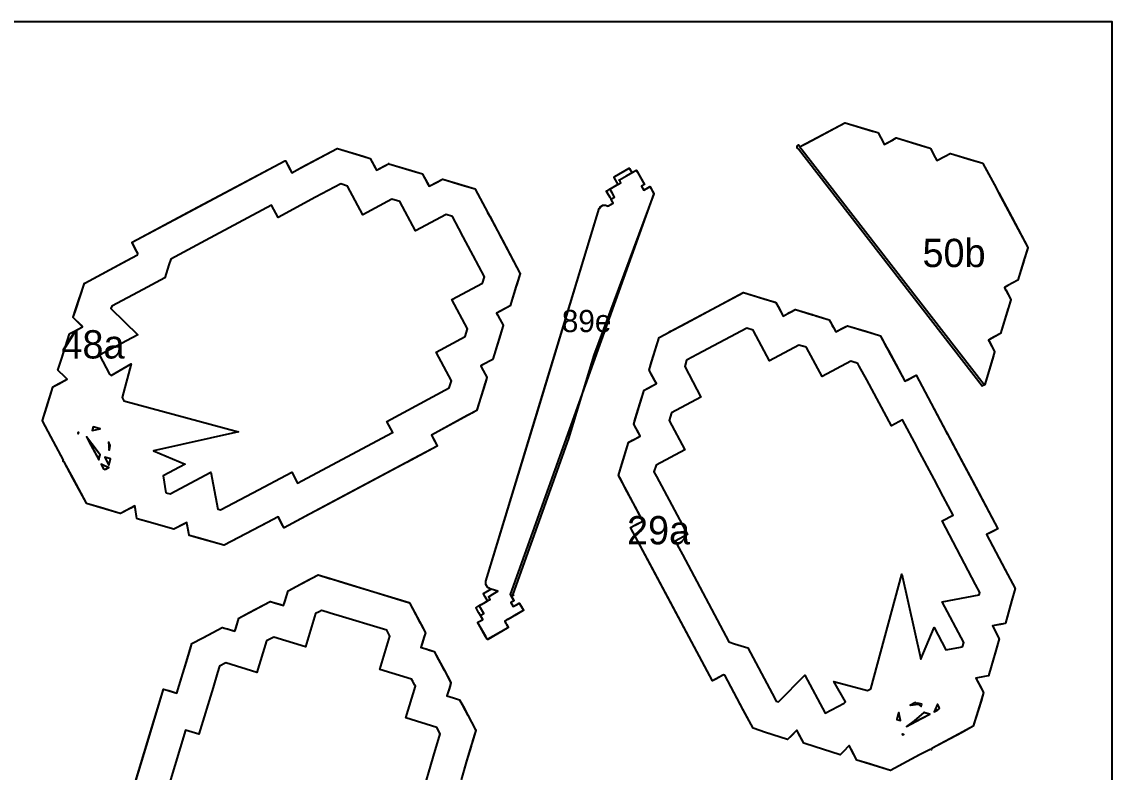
# Model space of a CAD drawing. Header units: millimetres. Extents: x 0 to 500, y 0 to 700.
# Drawn here: x 268.6 to 500, y 540.8 to 700 of the extents above; entities that cross this region are included whole.
import ezdxf
from ezdxf.enums import TextEntityAlignment as Align

# ---------------------------------------------------------------- set-up
doc = ezdxf.new("R2010")
doc.units = ezdxf.units.MM
for name, color, linetype in [('CORTE', 1, 'Continuous'), ('GRABADO', 5, 'Continuous'), ('HOJA', 8, 'Continuous')]:
    doc.layers.add(name, color=color, linetype=linetype)

msp = doc.modelspace()

# ---------------------------------------------------------------- linework, layer by layer
at = {"layer": 'CORTE'}
for points in [[(433.72, 673.41), (433.62, 673.45), (435.2, 674.29), (443.29, 678.6), (443.3, 678.6), (443.31, 678.6), (443.31, 678.6), (443.32, 678.6), (443.33, 678.61), (443.34, 678.6), (443.35, 678.6), (449.12, 676.84), (450.28, 676.49), (450.29, 676.49), (450.3, 676.48), (450.3, 676.48), (450.31, 676.47), (450.32, 676.46), (450.32, 676.46), (450.33, 676.45), (451.44, 674.36), (451.63, 674), (453.44, 674.97), (454.18, 675.36), (454.18, 675.36), (454.19, 675.37), (454.2, 675.37), (454.21, 675.37), (454.23, 675.37), (454.23, 675.37), (454.23, 675.37), (459.35, 673.81), (461.37, 673.19), (461.37, 673.19), (461.38, 673.19), (461.39, 673.18), (461.39, 673.18), (461.4, 673.17), (461.4, 673.17), (461.41, 673.16), (462.43, 671.25), (462.79, 670.57), (464.54, 671.5), (465.64, 672.09), (465.65, 672.09), (465.66, 672.1), (465.66, 672.1), (465.68, 672.1), (465.69, 672.1), (465.69, 672.1), (465.7, 672.1), (469.96, 670.8), (472.54, 670.01), (472.55, 670.01), (472.56, 670), (472.56, 670), (472.57, 669.99), (472.58, 669.98), (472.58, 669.98), (475.35, 664.78), (475.38, 664.72), (475.8, 663.94), (475.83, 663.88), (478.51, 658.86), (482.09, 652.14), (482.09, 652.13), (482.09, 652.12), (482.09, 652.12), (482.1, 652.11), (482.1, 652.1), (482.1, 652.09), (482.09, 652.09), (481.42, 649.87), (481.31, 649.51), (480.01, 645.24), (480.01, 645.24), (480, 645.23), (480, 645.22), (479.99, 645.21), (479.98, 645.21), (479.98, 645.2), (479.97, 645.2), (477.88, 644.08), (477.12, 643.68), (477.32, 643.31), (477.43, 643.1), (478.5, 641.09), (478.5, 641.09), (478.5, 641.08), (478.5, 641.07), (478.51, 641.07), (478.51, 641.06), (478.5, 641.05), (478.5, 641.04), (478.5, 641.04), (478.06, 639.6), (478.05, 639.57), (477.96, 639.27), (476.33, 633.9), (476.33, 633.9), (476.32, 633.89), (476.32, 633.88), (476.32, 633.88), (476.31, 633.87), (476.3, 633.87), (476.3, 633.86), (476.29, 633.86), (474.05, 632.67), (473.74, 632.5), (473.9, 632.21), (475.05, 630.05), (475.05, 630.05), (475.06, 630.04), (475.06, 630.03), (475.06, 630.03), (475.06, 630.02), (475.06, 630.01), (475.06, 630), (475.06, 630), (474.77, 629.05), (474.77, 629.05), (472.96, 623.11), (472.94, 623.06), (472.94, 623.06), (472.94, 623.05), (472.93, 623.04), (472.93, 623.04), (472.92, 623.03), (472.92, 623.03), (472.91, 623.02), (472.9, 623.01), (472.89, 623.01), (472.88, 623.01), (472.88, 623.01), (472.87, 623.01), (472.86, 623.01), (472.86, 623.01), (472.85, 623.01), (472.84, 623.01), (472.84, 623.02), (472.83, 623.02), (472.82, 623.03), (472.82, 623.03), (472.81, 623.04), (433.73, 673.4), (433.73, 673.41), (433.72, 673.41)], [(289.53, 595.69), (289.52, 595.68), (289.52, 595.68), (289.51, 595.68), (289.5, 595.68), (289.49, 595.68), (289.49, 595.68), (289.48, 595.68), (285.3, 596.96), (282.37, 597.85), (282.37, 597.85), (282.36, 597.85), (282.35, 597.86), (282.35, 597.86), (282.34, 597.87), (282.34, 597.87), (282.33, 597.88), (282.33, 597.88), (279.56, 603.08), (277.64, 606.69), (277.57, 606.71), (277.44, 606.74), (277.43, 606.74), (277.43, 606.75), (277.42, 606.75), (277.41, 606.76), (277.41, 606.76), (277.4, 606.77), (277.4, 606.77), (277.4, 606.78), (277.39, 606.78), (277.39, 606.79), (277.39, 606.8), (277.39, 606.8), (277.39, 606.81), (277.39, 606.82), (277.39, 606.83), (277.39, 606.83), (277.43, 606.98), (277.45, 607.05), (274.84, 611.93), (273.01, 615.37), (273.01, 615.38), (273.01, 615.39), (273, 615.39), (273, 615.4), (273, 615.41), (273, 615.41), (273, 615.42), (273.01, 615.43), (273.9, 618.36), (275.17, 622.54), (275.17, 622.54), (275.18, 622.55), (275.18, 622.55), (275.19, 622.56), (275.19, 622.57), (275.2, 622.58), (275.21, 622.58), (276.5, 623.27), (278.26, 624.2), (277.68, 624.76), (276.31, 626.06), (276.31, 626.06), (276.31, 626.07), (276.3, 626.07), (276.3, 626.08), (276.3, 626.09), (276.29, 626.1), (276.29, 626.1), (276.29, 626.11), (276.29, 626.12), (276.29, 626.13), (277.09, 628.63), (278.75, 633.83), (278.76, 633.83), (278.76, 633.84), (278.77, 633.85), (278.77, 633.85), (278.78, 633.86), (279.7, 634.35), (281.52, 635.32), (281.16, 635.68), (279.55, 637.27), (279.54, 637.27), (279.54, 637.28), (279.53, 637.29), (279.53, 637.29), (279.53, 637.3), (279.53, 637.31), (279.53, 637.32), (279.53, 637.32), (279.53, 637.33), (279.53, 637.34), (279.53, 637.34), (280.04, 638.89), (281.92, 644.55), (281.93, 644.56), (281.94, 644.58), (281.94, 644.58), (281.95, 644.59), (281.96, 644.59), (290.78, 649.29), (293.17, 650.57), (293.17, 650.59), (293.18, 650.61), (293.26, 650.84), (292.77, 651.74), (292.01, 653.17), (292.01, 653.18), (292.01, 653.18), (292.01, 653.19), (292, 653.2), (292, 653.21), (292, 653.21), (292.01, 653.22), (292.01, 653.23), (292.01, 653.24), (292.02, 653.25), (292.02, 653.26), (292.03, 653.26), (292.04, 653.27), (304.85, 660.1), (324.45, 670.54), (324.46, 670.54), (324.47, 670.55), (324.47, 670.55), (324.48, 670.55), (324.49, 670.55), (324.5, 670.55), (324.5, 670.55), (324.51, 670.55), (324.52, 670.54), (324.52, 670.54), (324.53, 670.54), (324.53, 670.53), (324.54, 670.53), (324.54, 670.52), (324.55, 670.51), (324.55, 670.51), (325.54, 668.66), (325.63, 668.49), (325.89, 668), (327.91, 669.08), (335.54, 673.14), (335.55, 673.15), (335.55, 673.15), (335.56, 673.15), (335.56, 673.15), (335.57, 673.15), (335.59, 673.15), (335.59, 673.15), (341.04, 671.49), (342.53, 671.04), (342.54, 671.03), (342.55, 671.03), (342.55, 671.02), (342.56, 671.02), (342.57, 671.01), (342.57, 671.01), (342.57, 671), (343.63, 669.02), (343.88, 668.55), (345.58, 669.46), (346.43, 669.91), (346.43, 669.91), (346.44, 669.91), (346.45, 669.91), (346.46, 669.92), (346.47, 669.92), (346.48, 669.91), (346.48, 669.91), (351.31, 668.44), (353.62, 667.74), (353.62, 667.74), (353.63, 667.73), (353.64, 667.73), (353.64, 667.72), (353.65, 667.72), (353.65, 667.72), (353.66, 667.71), (354.62, 665.91), (355.04, 665.12), (356.69, 666), (357.89, 666.64), (357.9, 666.64), (357.91, 666.64), (357.91, 666.64), (357.93, 666.65), (357.94, 666.65), (357.94, 666.64), (357.95, 666.64), (361.97, 665.42), (364.79, 664.56), (364.8, 664.56), (364.8, 664.55), (364.81, 664.54), (364.82, 664.54), (364.83, 664.53), (364.83, 664.52), (367.44, 659.62), (367.47, 659.57), (367.87, 658.83), (367.9, 658.77), (370.42, 654.04), (374.33, 646.69), (374.34, 646.68), (374.34, 646.67), (374.34, 646.67), (374.34, 646.66), (374.34, 646.65), (374.34, 646.64), (374.34, 646.63), (373.6, 644.21), (373.48, 643.81), (372.26, 639.79), (372.26, 639.79), (372.25, 639.78), (372.24, 639.77), (372.24, 639.76), (372.23, 639.75), (372.23, 639.75), (372.22, 639.75), (370.25, 638.69), (369.37, 638.23), (369.6, 637.79), (369.72, 637.56), (370.74, 635.64), (370.75, 635.64), (370.75, 635.63), (370.75, 635.62), (370.75, 635.61), (370.75, 635.6), (370.75, 635.59), (370.75, 635.59), (370.75, 635.59), (370.25, 633.94), (370.24, 633.9), (370.13, 633.56), (368.58, 628.45), (368.58, 628.45), (368.57, 628.44), (368.57, 628.43), (368.56, 628.43), (368.56, 628.42), (368.55, 628.41), (368.55, 628.41), (368.54, 628.41), (366.41, 627.27), (365.99, 627.05), (366.2, 626.66), (367.3, 624.6), (367.3, 624.59), (367.3, 624.58), (367.31, 624.58), (367.31, 624.57), (367.31, 624.56), (367.31, 624.55), (367.31, 624.55), (367.3, 624.54), (366.94, 623.34), (366.93, 623.32), (365.21, 617.67), (365.19, 617.61), (365.19, 617.6), (365.19, 617.6), (365.18, 617.59), (365.18, 617.58), (365.17, 617.58), (365.17, 617.57), (365.16, 617.57), (365.16, 617.57), (365.01, 617.48), (364.48, 617.2), (364.12, 617.01), (363.15, 616.48), (355.54, 612.36), (356.27, 610.98), (356.76, 610.07), (356.76, 610.06), (356.76, 610.06), (356.77, 610.05), (356.77, 610.04), (356.77, 610.04), (356.77, 610.03), (356.77, 610.02), (356.76, 610.01), (356.76, 610.01), (356.76, 610), (356.75, 609.99), (356.75, 609.99), (356.75, 609.98), (356.74, 609.98), (356.73, 609.97), (356.73, 609.97), (350.31, 606.55), (350.12, 606.45), (331.82, 596.7), (329.81, 595.63), (324.32, 592.7), (324.31, 592.7), (324.31, 592.7), (324.3, 592.69), (324.29, 592.69), (324.28, 592.69), (324.28, 592.69), (324.27, 592.69), (324.26, 592.69), (324.26, 592.7), (324.25, 592.7), (324.24, 592.7), (324.24, 592.71), (324.23, 592.71), (324.23, 592.72), (324.22, 592.72), (324.22, 592.73), (323.9, 593.32), (323.9, 593.33), (323.14, 594.76), (323, 595.03), (320.59, 593.76), (311.57, 589.01), (311.57, 589.01), (311.56, 589.01), (311.55, 589.01), (311.54, 589), (311.54, 589), (311.53, 589), (311.52, 589.01), (311.52, 589.01), (305.77, 590.6), (304.2, 591.04), (304.19, 591.04), (304.19, 591.05), (304.18, 591.05), (304.17, 591.06), (304.17, 591.06), (304.16, 591.07), (304.16, 591.07), (304.16, 591.08), (304.15, 591.08), (304.15, 591.09), (304.15, 591.1), (303.73, 593.32), (303.64, 593.82), (303.12, 593.55), (300.9, 592.37), (300.9, 592.36), (300.89, 592.36), (300.88, 592.36), (300.88, 592.36), (300.87, 592.36), (300.86, 592.36), (300.85, 592.36), (300.85, 592.36), (295.61, 593.88), (293.09, 594.61), (293.09, 594.61), (293.08, 594.61), (293.07, 594.62), (293.07, 594.62), (293.06, 594.63), (293.06, 594.63), (293.05, 594.64), (293.05, 594.65), (293.05, 594.65), (293.04, 594.66), (293.04, 594.67), (292.72, 596.52), (292.59, 597.31), (291.66, 596.82), (289.54, 595.69), (289.53, 595.69)], [(371.11, 572.87), (371.22, 572.67), (371.51, 572.16), (371.84, 571.6), (371.84, 571.59), (371.85, 571.59), (371.85, 571.58), (371.85, 571.57), (371.85, 571.56), (371.85, 571.55), (371.85, 571.54), (371.84, 571.53), (371.84, 571.53), (371.84, 571.52), (371.83, 571.51), (371.83, 571.51), (371.83, 571.51), (371.82, 571.5), (371.81, 571.5), (371.39, 571.25), (367.52, 569.03), (367.51, 569.02), (367.5, 569.01), (367.5, 569.01), (367.49, 569.01), (367.48, 569), (367.47, 569), (367.47, 569), (367.46, 569), (367.45, 569), (367.44, 569.01), (367.44, 569.01), (367.43, 569.01), (367.42, 569.01), (367.42, 569.02), (367.41, 569.02), (367.41, 569.03), (367.4, 569.04), (367.4, 569.04), (367.39, 569.06), (367.06, 569.63), (365.6, 572.16), (365.39, 572.54), (365.38, 572.54), (365.38, 572.55), (365.38, 572.56), (365.38, 572.57), (365.38, 572.58), (365.38, 572.59), (365.38, 572.6), (365.38, 572.6), (365.39, 572.61), (365.39, 572.62), (365.4, 572.63), (365.4, 572.63), (365.41, 572.63), (365.41, 572.64), (366.37, 573.19), (366.43, 573.22), (366, 573.97), (365.97, 574.01), (365.93, 574.08), (365.62, 574.62), (365.54, 574.75), (365.01, 575.68), (365.01, 575.69), (365, 575.69), (365, 575.7), (365, 575.71), (365, 575.72), (365, 575.73), (365, 575.74), (365, 575.75), (365.01, 575.75), (365.01, 575.76), (365.02, 575.77), (365.02, 575.77), (365.03, 575.78), (365.03, 575.78), (365.04, 575.78), (365.17, 575.86), (365.58, 576.1), (365.98, 576.33), (366.18, 576.44), (366.99, 576.91), (367.11, 576.98), (367.46, 577.18), (366.97, 578.02), (366.6, 578.68), (366.59, 578.68), (366.59, 578.69), (366.59, 578.7), (366.59, 578.71), (366.59, 578.72), (366.59, 578.73), (366.59, 578.74), (366.59, 578.74), (366.6, 578.75), (366.6, 578.76), (366.61, 578.76), (366.61, 578.77), (366.62, 578.77), (366.62, 578.78), (367.78, 579.44), (368.17, 579.67), (367.99, 579.72), (367.98, 579.73), (367.97, 579.73), (367.63, 579.94), (367.41, 580.08), (367.41, 580.08), (367.4, 580.09), (367.4, 580.09), (367.39, 580.1), (367.39, 580.11), (367.27, 580.34), (367.08, 580.69), (367.08, 580.69), (367.07, 580.7), (367.07, 580.71), (367.07, 580.71), (367.07, 580.72), (367.08, 580.98), (367.09, 581.37), (367.09, 581.38), (367.1, 581.39), (367.1, 581.39), (376.64, 612.72), (391.16, 660.37), (391.17, 660.38), (391.28, 660.56), (391.45, 660.83), (391.45, 660.83), (391.46, 660.84), (391.47, 660.85), (391.47, 660.85), (391.75, 661), (391.93, 661.09), (391.94, 661.1), (391.95, 661.1), (391.95, 661.1), (391.96, 661.1), (391.97, 661.1), (392.28, 661.09), (392.48, 661.08), (392.49, 661.08), (392.5, 661.08), (392.5, 661.08), (392.95, 660.95), (393.07, 660.91), (393.07, 660.91), (393.07, 660.92), (393.07, 660.93), (393.07, 660.94), (393.08, 660.95), (393.08, 660.96), (393.09, 660.97), (393.1, 660.97), (393.58, 661.25), (394.12, 661.56), (393.88, 661.97), (393.66, 662.35), (393.49, 662.65), (393.44, 662.74), (392.9, 663.67), (392.7, 664.02), (392.7, 664.03), (392.69, 664.03), (392.69, 664.04), (392.69, 664.05), (392.69, 664.06), (392.69, 664.07), (392.69, 664.08), (392.7, 664.1), (392.71, 664.11), (392.72, 664.11), (392.72, 664.12), (392.73, 664.12), (393.05, 664.31), (393.47, 664.55), (393.47, 664.55), (395.13, 665.51), (395.15, 665.52), (395.14, 665.52), (394.29, 667.01), (394.28, 667.02), (394.28, 667.02), (394.28, 667.03), (394.28, 667.04), (394.28, 667.05), (394.28, 667.06), (394.28, 667.07), (394.28, 667.08), (394.29, 667.09), (394.29, 667.1), (394.3, 667.11), (394.31, 667.11), (394.31, 667.11), (394.46, 667.2), (397.47, 668.93), (397.48, 668.94), (397.48, 668.94), (397.49, 668.94), (397.49, 668.94), (397.5, 668.94), (397.52, 668.94), (397.52, 668.94), (397.54, 668.94), (397.55, 668.93), (397.56, 668.93), (397.57, 668.92), (397.57, 668.91), (397.57, 668.91), (397.58, 668.9), (398.1, 668.01), (398.94, 668.49), (398.95, 668.5), (398.95, 668.5), (398.96, 668.5), (398.96, 668.5), (398.97, 668.5), (398.98, 668.5), (398.99, 668.5), (399, 668.5), (399.01, 668.5), (399.02, 668.49), (399.03, 668.49), (399.04, 668.48), (399.04, 668.47), (399.05, 668.47), (399.24, 668.13), (400.7, 665.59), (400.71, 665.58), (400.71, 665.57), (400.71, 665.56), (400.71, 665.55), (400.71, 665.54), (400.71, 665.54), (400.71, 665.53), (400.7, 665.52), (400.7, 665.51), (400.69, 665.5), (400.68, 665.49), (400.68, 665.49), (400.6, 665.45), (400.11, 665.16), (400.14, 665.11), (400.6, 664.3), (401.75, 664.96), (401.84, 665.02), (401.85, 665.02), (401.86, 665.02), (401.87, 665.02), (401.88, 665.02), (401.89, 665.02), (401.89, 665.02), (401.9, 665.02), (401.91, 665.01), (401.92, 665.01), (401.93, 665), (401.94, 664.99), (401.94, 664.99), (402.7, 663.67), (402.7, 663.66), (402.71, 663.66), (402.71, 663.65), (402.71, 663.64), (402.71, 663.63), (402.71, 663.62), (402.71, 663.62), (402.71, 663.61), (372.28, 578.53), (372.56, 578.04), (373.01, 577.25), (373.01, 577.25), (373.02, 577.24), (373.02, 577.22), (373.02, 577.21), (373.02, 577.2), (373.02, 577.2), (373.02, 577.19), (373.01, 577.18), (373.01, 577.18), (373, 577.17), (373, 577.16), (373, 577.16), (372.99, 577.15), (372.99, 577.15), (372.63, 576.95), (372.42, 576.82), (372.61, 576.5), (372.91, 575.96), (373.61, 576.36), (374.15, 576.68), (374.15, 576.68), (374.16, 576.68), (374.17, 576.68), (374.17, 576.68), (374.18, 576.69), (374.19, 576.68), (374.2, 576.68), (374.2, 576.68), (374.21, 576.68), (374.22, 576.68), (374.23, 576.67), (374.23, 576.67), (374.24, 576.67), (374.24, 576.66), (374.25, 576.65), (374.25, 576.65), (374.59, 576.06), (375.07, 575.23), (375.07, 575.23), (375.07, 575.22), (375.07, 575.21), (375.07, 575.2), (375.07, 575.19), (375.07, 575.18), (375.07, 575.17), (375.07, 575.16), (375.06, 575.16), (375.06, 575.15), (375.05, 575.14), (375.05, 575.14), (375.04, 575.14), (375.04, 575.13), (375.01, 575.12), (375, 575.11), (374.02, 574.55), (373.2, 574.07), (372.99, 573.96), (372.58, 573.72), (371.73, 573.23), (371.11, 572.87)], [(299.2, 600.13), (300.11, 599.87), (308.76, 604.48), (310.23, 596.64), (310.76, 596.5), (317.61, 600.1), (325.9, 604.46), (327.14, 602.13), (328.18, 602.69), (347.13, 612.79), (347.32, 612.89), (347.32, 612.89), (346.09, 615.21), (359.32, 622.37), (359.77, 623.84), (356.52, 629.94), (362.72, 633.24), (363.22, 634.88), (359.9, 641.11), (366.4, 644.57), (366.81, 645.93), (364.41, 650.43), (361.81, 655.31), (361.78, 655.36), (361.35, 656.17), (359.99, 658.7), (358.64, 659.11), (352.15, 655.65), (348.83, 661.88), (347.17, 662.37), (340.99, 659.08), (337.75, 665.17), (336.29, 665.61), (330.97, 662.78), (323, 658.53), (321.63, 661.11), (307.57, 653.61), (300.23, 649.65), (299.83, 648.43), (298.96, 645.72), (294.34, 643.26), (287.69, 639.7), (287.53, 639.23), (293.23, 633.63), (285.12, 629.31), (287.26, 625.29), (287.56, 625.01), (291.84, 627.48), (289.91, 620.31), (290.3, 619.59), (314.62, 613.04), (296.57, 609.03), (303.27, 606.18), (298.59, 603.68), (299.2, 600.13)], [(451.96, 631.29), (452.56, 630.18), (454.18, 627.18), (456.03, 623.77), (456.62, 624.09), (458.39, 625.03), (464.84, 612.92), (465.04, 612.54), (468.18, 606.64), (470.2, 602.87), (475.73, 592.49), (474.55, 591.86), (474.54, 591.86), (473.93, 591.53), (473.36, 591.23), (477.35, 583.65), (479.39, 579.78), (478.7, 577.3), (477.34, 572.42), (477.31, 572.39), (476.35, 572.21), (474.57, 571.87), (475.52, 570.08), (476.04, 569.11), (475.38, 566.85), (473.77, 561.28), (472.93, 561.14), (471.08, 560.82), (472.22, 558.68), (472.72, 557.75), (472.17, 555.93), (470.53, 550.58), (468.29, 549.38), (461.7, 545.87), (461.7, 545.86), (461.63, 545.6), (461.5, 545.64), (461.34, 545.68), (459.28, 544.58), (452.99, 541.23), (447.64, 542.86), (445.83, 543.42), (444.56, 545.8), (444.19, 546.49), (442.89, 545.13), (442.3, 544.52), (436.78, 546.28), (434.54, 547), (433.45, 549.03), (433.07, 549.76), (431.8, 548.47), (431.09, 547.75), (426.25, 549.36), (423.82, 550.16), (423.8, 550.18), (421.79, 553.95), (417.82, 561.4), (417.69, 561.45), (417.63, 561.46), (417.55, 561.49), (415.83, 560.57), (415.15, 560.21), (402.3, 584.33), (397.81, 592.75), (398.67, 593.21), (398.74, 593.25), (400.39, 594.12), (396.98, 600.52), (395.23, 603.8), (395.95, 606.15), (397.36, 610.79), (398.23, 611.26), (399.84, 612.11), (399.47, 612.8), (398.47, 614.69), (399.1, 616.77), (400.66, 621.88), (401.45, 622.3), (403.27, 623.27), (402.92, 623.94), (401.74, 626.15), (402.27, 627.9), (403.84, 633.05), (405.96, 634.18), (405.98, 634.19), (406.3, 634.36), (406.32, 634.37), (408.34, 635.45), (421.73, 642.58), (426.15, 641.24), (426.89, 641.01), (428.63, 640.48), (429.09, 639.61), (430.16, 637.6), (431.2, 638.15), (431.71, 638.43), (432.78, 639), (436.42, 637.88), (436.5, 637.86), (437.25, 637.63), (439.97, 636.8), (440.58, 635.65), (441.34, 634.23), (442.7, 634.95), (443.82, 635.55), (447.59, 634.4), (447.62, 634.39), (450.6, 633.48), (450.81, 633.42), (451.08, 632.93), (451.96, 631.29)], [(468.27, 567.44), (468.52, 568.33), (463.91, 576.99), (471.76, 578.47), (471.9, 578.98), (471.02, 580.67), (463.93, 594.13), (466.26, 595.37), (464.15, 599.32), (462.19, 603), (458.7, 609.56), (458.51, 609.92), (455.5, 615.56), (453.18, 614.32), (447.9, 624.07), (446.34, 626.97), (446.02, 627.56), (445.44, 627.74), (445.41, 627.75), (444.55, 628.01), (438.45, 624.76), (435.15, 630.95), (435.08, 630.98), (434.36, 631.2), (434.34, 631.2), (434.28, 631.22), (433.51, 631.45), (427.28, 628.13), (423.92, 634.44), (423.82, 634.63), (422.45, 635.04), (411.95, 629.44), (409.79, 628.29), (409.76, 628.27), (409.69, 628.24), (409.28, 626.89), (412.74, 620.39), (406.51, 617.07), (406.01, 615.42), (409.31, 609.23), (403.21, 605.98), (402.77, 604.54), (403.28, 603.58), (404.91, 600.52), (406.54, 597.46), (406.55, 597.45), (409.86, 591.24), (407.28, 589.87), (408.8, 587.03), (418.68, 568.48), (419.86, 568.1), (422.67, 567.19), (427.83, 557.52), (428.68, 555.93), (429.16, 555.77), (434.76, 561.46), (439.08, 553.35), (443.1, 555.49), (443.38, 555.79), (440.91, 560.08), (448.08, 558.15), (448.8, 558.53), (455.35, 582.86), (459.36, 564.81), (462.21, 571.51), (464.71, 566.83), (468.27, 567.44)], [(283.87, 613.38), (285.28, 613.69), (284.54, 613.89), (283.76, 614.1), (283.54, 613.3), (283.87, 613.38)], [(280.63, 612.76), (280.68, 612.95), (280.64, 612.93), (280.48, 612.84), (280.55, 612.7), (280.59, 612.63), (280.63, 612.76)], [(284.59, 608.98), (282.33, 612.01), (283.31, 610.17), (284.94, 607.1), (285.12, 607.78), (285.22, 608.14), (284.59, 608.98)], [(287.14, 609.15), (287.2, 609.37), (287.4, 610.13), (287.15, 610.61), (287.03, 610.83), (287.14, 609.15)], [(287.28, 606.7), (287.45, 607.33), (286.73, 607.53), (286.23, 607.66), (286.68, 606.74), (287.07, 605.94), (287.28, 606.7)], [(286.32, 605.78), (285.45, 606.15), (285.6, 605.86), (285.91, 605.29), (285.99, 605.2), (286.09, 605.1), (286.12, 605.09), (286.17, 605.07), (286.28, 605.1), (286.43, 605.13), (286.77, 605.32), (287.06, 605.47), (286.32, 605.78)], [(459.56, 555.12), (459.61, 555.27), (458.73, 555.51), (458.47, 555.42), (458.24, 555.63), (457.98, 555.49), (457.34, 555.15), (457.16, 555.05), (458.86, 555.29), (459.14, 555.04), (459.47, 554.76), (459.56, 555.12)], [(454.7, 553.52), (454.61, 553.19), (454.29, 551.99), (454.79, 551.86), (455.09, 551.78), (454.7, 553.52)], [(460.2, 553.47), (460.2, 553.47), (460.04, 553.51), (457.88, 551.69), (456.38, 550.56), (459.52, 552.24), (461.29, 553.18), (460.2, 553.47)], [(462.43, 554.13), (462.24, 553.68), (462.76, 553.96), (463.1, 554.15), (463.24, 554.27), (463.29, 554.32), (463.31, 554.39), (463.32, 554.4), (463.28, 554.58), (463.26, 554.66), (462.98, 555.18), (462.92, 555.29), (462.43, 554.13)], [(455.48, 548.9), (455.44, 548.91), (455.51, 548.79), (455.55, 548.71), (455.76, 548.83), (455.48, 548.9)]]:
    msp.add_lwpolyline(points, close=True, dxfattribs=at)
for points in [[(287.98, 523.2), (295.75, 548.7), (298.72, 558.47), (299.71, 558.17), (299.8, 558.15), (301.52, 557.62), (303.55, 564.31), (304.71, 568.11), (307.03, 569.35), (311.16, 571.55), (312.17, 571.24), (313.85, 570.73), (314.09, 571.53), (314.7, 573.52), (316.76, 574.62), (321.33, 577.06), (322.25, 576.78), (324.17, 576.19), (324.4, 576.97), (325.12, 579.32), (326.84, 580.23), (331.48, 582.71), (333.94, 581.96), (333.96, 581.95), (334.33, 581.84), (334.36, 581.83), (336.7, 581.12), (350.87, 576.8), (353, 572.81), (353.35, 572.15), (354.26, 570.43), (353.96, 569.43), (353.31, 567.31), (354.4, 566.98), (354.94, 566.82), (356.15, 566.45), (357.89, 563.18), (357.92, 563.11), (358.28, 562.44), (359.68, 559.81), (359.28, 558.51), (358.83, 557.02), (360.25, 556.59), (361.52, 556.2), (363.3, 552.85), (363.32, 552.82), (364.85, 549.94), (364.95, 549.75), (364.8, 549.24), (364.29, 547.52), (364.29, 547.52), (363.94, 546.35), (363, 543.2), (361.82, 539.24)], [(353.12, 534.58), (356.36, 545.44), (357.27, 548.48), (357.42, 549), (357.07, 549.65), (357.06, 549.68), (356.7, 550.35), (350.09, 552.37), (352.14, 559.08), (352.04, 559.27), (351.7, 559.92), (351.66, 559.98), (351.33, 560.6), (344.58, 562.66), (346.72, 569.7), (346.05, 570.95), (335.23, 574.25), (335, 574.32), (332.5, 575.08), (332.47, 575.09), (332.21, 575.17), (331.7, 574.89), (330.97, 574.5), (328.82, 567.46), (322.07, 569.52), (320.55, 568.71), (318.5, 562), (311.9, 564.01), (310.56, 563.3), (310.17, 562.02), (309.2, 558.82), (306.17, 548.89), (303.38, 549.74), (302.25, 546.02), (296.32, 526.56)]]:
    msp.add_lwpolyline(points, dxfattribs=at)
at = {"layer": 'GRABADO'}
for points in [[(443.29, 678.6), (443.3, 678.6), (443.31, 678.6), (443.31, 678.6), (443.32, 678.6), (443.33, 678.61), (443.34, 678.6), (443.35, 678.6), (449.29, 676.79), (450.28, 676.49), (450.29, 676.49), (450.3, 676.48), (450.3, 676.48), (450.31, 676.47), (450.32, 676.46), (450.32, 676.46), (450.33, 676.45), (451.47, 674.3), (451.63, 674), (453.49, 674.99), (454.18, 675.36), (454.18, 675.36), (454.19, 675.37), (454.2, 675.37), (454.21, 675.37), (454.23, 675.37), (454.23, 675.37), (454.23, 675.37), (459.49, 673.76), (461.37, 673.19), (461.37, 673.19), (461.38, 673.19), (461.39, 673.18), (461.39, 673.18), (461.4, 673.17), (461.4, 673.17), (461.41, 673.16), (462.45, 671.2), (462.79, 670.57), (464.59, 671.53), (465.64, 672.09), (465.65, 672.09), (465.66, 672.1), (465.66, 672.1), (465.68, 672.1), (465.69, 672.1), (465.69, 672.1), (465.7, 672.1), (470.08, 670.76), (472.54, 670.01), (472.55, 670.01), (472.56, 670), (472.56, 670), (472.57, 669.99), (472.58, 669.98), (472.58, 669.98), (475.43, 664.63), (475.46, 664.58), (475.89, 663.76), (475.92, 663.7), (478.68, 658.54), (482.09, 652.14), (482.09, 652.13), (482.09, 652.12), (482.09, 652.12), (482.1, 652.11), (482.1, 652.1), (482.1, 652.09), (482.09, 652.09), (481.45, 649.98), (481.34, 649.63), (480.01, 645.24), (480.01, 645.24), (480, 645.23), (480, 645.22), (479.99, 645.21), (479.98, 645.21), (479.98, 645.2), (479.97, 645.2), (477.82, 644.05), (477.12, 643.68), (477.3, 643.34), (477.4, 643.15), (478.5, 641.09), (478.5, 641.09), (478.5, 641.08), (478.5, 641.07), (478.51, 641.07), (478.51, 641.06), (478.5, 641.05), (478.5, 641.04), (478.5, 641.04), (478.1, 639.7), (478.09, 639.67), (478, 639.4), (476.33, 633.9), (476.33, 633.9), (476.32, 633.89), (476.32, 633.88), (476.32, 633.88), (476.31, 633.87), (476.3, 633.87), (476.3, 633.86), (476.29, 633.86), (474, 632.64), (473.74, 632.5), (473.87, 632.26), (475.05, 630.05), (475.05, 630.05), (475.06, 630.04), (475.06, 630.03), (475.06, 630.03), (475.06, 630.02), (475.06, 630.01), (475.06, 630), (475.06, 630), (474.81, 629.19), (474.81, 629.18), (472.96, 623.1), (472.94, 623.06), (472.94, 623.06), (472.94, 623.05), (472.94, 623.05), (472.94, 623.04), (472.93, 623.04), (472.93, 623.04), (472.93, 623.04), (472.93, 623.03), (472.92, 623.03), (472.92, 623.03), (472.92, 623.03), (472.92, 623.03), (472.92, 623.03), (472.92, 623.03), (472.92, 623.03), (472.92, 623.02), (472.91, 623.02), (472.91, 623.02), (472.81, 622.96), (472.45, 622.77), (472.41, 622.75), (433.42, 672.99), (433.38, 673.01), (433.34, 673.03), (433.3, 673.06), (433.26, 673.1), (433.23, 673.13), (433.2, 673.17), (433.18, 673.22), (433.16, 673.26), (433.14, 673.31), (433.13, 673.35), (433.13, 673.4), (433.12, 673.45), (433.13, 673.5), (433.13, 673.55), (433.15, 673.59), (433.16, 673.64), (433.18, 673.68), (433.21, 673.73), (433.24, 673.76), (433.27, 673.8), (433.31, 673.83), (433.35, 673.86), (433.39, 673.89), (433.41, 673.9), (433.48, 673.76), (433.64, 673.45), (434.97, 674.16), (443.29, 678.6)], [(335.54, 673.14), (335.55, 673.15), (335.55, 673.15), (335.56, 673.15), (335.56, 673.15), (335.57, 673.15), (335.59, 673.15), (335.59, 673.15), (341.2, 671.44), (342.53, 671.04), (342.54, 671.03), (342.55, 671.03), (342.55, 671.02), (342.56, 671.02), (342.57, 671.01), (342.57, 671.01), (342.57, 671), (343.66, 668.96), (343.88, 668.55), (345.63, 669.48), (346.43, 669.91), (346.43, 669.91), (346.44, 669.91), (346.45, 669.91), (346.46, 669.92), (346.47, 669.92), (346.48, 669.91), (346.48, 669.91), (351.45, 668.4), (353.62, 667.74), (353.62, 667.74), (353.63, 667.73), (353.64, 667.73), (353.64, 667.72), (353.65, 667.72), (353.65, 667.72), (353.66, 667.71), (354.64, 665.86), (355.04, 665.12), (356.74, 666.02), (357.89, 666.64), (357.9, 666.64), (357.91, 666.64), (357.91, 666.64), (357.93, 666.65), (357.94, 666.65), (357.94, 666.64), (357.95, 666.64), (362.09, 665.38), (364.79, 664.56), (364.8, 664.56), (364.8, 664.55), (364.81, 664.54), (364.82, 664.54), (364.83, 664.53), (364.83, 664.52), (367.52, 659.47), (367.55, 659.42), (367.96, 658.66), (367.99, 658.6), (370.59, 653.72), (374.33, 646.69), (374.34, 646.68), (374.34, 646.67), (374.34, 646.67), (374.34, 646.66), (374.34, 646.65), (374.34, 646.64), (374.34, 646.63), (373.64, 644.32), (373.52, 643.93), (372.26, 639.79), (372.26, 639.79), (372.25, 639.78), (372.24, 639.77), (372.24, 639.76), (372.23, 639.75), (372.23, 639.75), (372.22, 639.75), (370.19, 638.66), (369.37, 638.23), (369.58, 637.82), (369.7, 637.6), (370.74, 635.64), (370.75, 635.64), (370.75, 635.63), (370.75, 635.62), (370.75, 635.61), (370.75, 635.6), (370.75, 635.59), (370.75, 635.59), (370.75, 635.59), (370.28, 634.04), (370.27, 634.01), (370.17, 633.69), (368.58, 628.45), (368.58, 628.45), (368.57, 628.44), (368.57, 628.43), (368.56, 628.43), (368.56, 628.42), (368.55, 628.41), (368.55, 628.41), (368.54, 628.41), (366.36, 627.24), (365.99, 627.05), (366.18, 626.71), (367.3, 624.6), (367.3, 624.59), (367.3, 624.58), (367.31, 624.58), (367.31, 624.57), (367.31, 624.56), (367.31, 624.55), (367.31, 624.55), (367.3, 624.54), (366.98, 623.47), (366.97, 623.46), (365.21, 617.66), (365.19, 617.61), (365.19, 617.6), (365.19, 617.6), (365.19, 617.6), (365.19, 617.6), (365.18, 617.59), (365.18, 617.59), (365.18, 617.59), (365.18, 617.58), (365.17, 617.58), (365.17, 617.58), (365.17, 617.58), (365.17, 617.58), (365.17, 617.57), (365.17, 617.57), (365.17, 617.57), (365.17, 617.57), (365.17, 617.57), (365.16, 617.57), (365.15, 617.56), (365.02, 617.49), (364.55, 617.24), (364.23, 617.07), (363.37, 616.6), (355.54, 612.36), (356.3, 610.93), (356.76, 610.07), (356.76, 610.06), (356.76, 610.06), (356.77, 610.05), (356.77, 610.04), (356.77, 610.04), (356.77, 610.03), (356.77, 610.02), (356.76, 610.01), (356.76, 610.01), (356.76, 610), (356.75, 609.99), (356.75, 609.99), (356.75, 609.98), (356.74, 609.98), (356.73, 609.97), (356.73, 609.97), (350.61, 606.71), (350.42, 606.61), (331.47, 596.51), (329.56, 595.49), (324.32, 592.7), (324.31, 592.7), (324.31, 592.7), (324.3, 592.69), (324.29, 592.69), (324.28, 592.69), (324.28, 592.69), (324.27, 592.69), (324.26, 592.69), (324.26, 592.7), (324.25, 592.7), (324.24, 592.7), (324.24, 592.71), (324.23, 592.71), (324.23, 592.72), (324.22, 592.72), (324.22, 592.73), (323.92, 593.3), (323.91, 593.3), (323.13, 594.77), (323, 595.03), (320.87, 593.9), (311.57, 589.01), (311.57, 589.01), (311.56, 589.01), (311.55, 589.01), (311.54, 589), (311.54, 589), (311.53, 589), (311.52, 589.01), (311.52, 589.01), (305.6, 590.65), (304.2, 591.04), (304.19, 591.04), (304.19, 591.05), (304.18, 591.05), (304.17, 591.06), (304.17, 591.06), (304.16, 591.07), (304.16, 591.07), (304.16, 591.08), (304.15, 591.08), (304.15, 591.09), (304.15, 591.1), (303.72, 593.38), (303.64, 593.82), (303.19, 593.58), (300.9, 592.37), (300.9, 592.36), (300.89, 592.36), (300.88, 592.36), (300.88, 592.36), (300.87, 592.36), (300.86, 592.36), (300.85, 592.36), (300.85, 592.36), (295.45, 593.93), (293.09, 594.61), (293.09, 594.61), (293.08, 594.61), (293.07, 594.62), (293.07, 594.62), (293.06, 594.63), (293.06, 594.63), (293.05, 594.64), (293.05, 594.65), (293.05, 594.65), (293.04, 594.66), (293.04, 594.67), (292.71, 596.58), (292.59, 597.31), (291.72, 596.85), (289.54, 595.69), (289.53, 595.69), (289.52, 595.68), (289.52, 595.68), (289.51, 595.68), (289.5, 595.68), (289.49, 595.68), (289.49, 595.68), (289.48, 595.68), (285.18, 596.99), (282.37, 597.85), (282.37, 597.85), (282.36, 597.85), (282.35, 597.86), (282.35, 597.86), (282.34, 597.87), (282.34, 597.87), (282.33, 597.88), (282.33, 597.88), (279.48, 603.23), (277.64, 606.69), (277.57, 606.71), (277.44, 606.74), (277.43, 606.74), (277.43, 606.75), (277.42, 606.75), (277.41, 606.76), (277.41, 606.76), (277.4, 606.77), (277.4, 606.77), (277.4, 606.78), (277.39, 606.78), (277.39, 606.79), (277.39, 606.8), (277.39, 606.8), (277.39, 606.81), (277.39, 606.82), (277.39, 606.83), (277.39, 606.83), (277.43, 606.98), (277.45, 607.05), (274.77, 612.08), (273.01, 615.37), (273.01, 615.38), (273.01, 615.39), (273, 615.39), (273, 615.4), (273, 615.41), (273, 615.41), (273, 615.42), (273.01, 615.43), (273.86, 618.23), (275.17, 622.54), (275.17, 622.54), (275.18, 622.55), (275.18, 622.55), (275.19, 622.56), (275.19, 622.57), (275.2, 622.58), (275.21, 622.58), (276.45, 623.24), (278.26, 624.2), (277.72, 624.72), (276.31, 626.06), (276.31, 626.06), (276.31, 626.07), (276.3, 626.07), (276.3, 626.08), (276.3, 626.09), (276.29, 626.1), (276.29, 626.1), (276.29, 626.11), (276.29, 626.12), (276.29, 626.13), (277.04, 628.47), (278.75, 633.83), (278.76, 633.83), (278.76, 633.84), (278.77, 633.85), (278.77, 633.85), (278.78, 633.86), (279.65, 634.32), (281.52, 635.32), (281.21, 635.64), (279.55, 637.27), (279.54, 637.27), (279.54, 637.28), (279.53, 637.29), (279.53, 637.29), (279.53, 637.3), (279.53, 637.31), (279.53, 637.32), (279.53, 637.32), (279.53, 637.33), (279.53, 637.34), (279.53, 637.34), (279.99, 638.72), (281.92, 644.55), (281.93, 644.56), (281.94, 644.58), (281.94, 644.58), (281.95, 644.59), (281.96, 644.59), (291.05, 649.44), (293.17, 650.57), (293.17, 650.58), (293.18, 650.6), (293.26, 650.84), (292.8, 651.7), (292.01, 653.17), (292.01, 653.18), (292.01, 653.18), (292.01, 653.19), (292, 653.2), (292, 653.21), (292, 653.21), (292.01, 653.22), (292.01, 653.23), (292.01, 653.24), (292.02, 653.25), (292.02, 653.26), (292.03, 653.26), (292.04, 653.27), (304.26, 659.78), (324.45, 670.54), (324.46, 670.54), (324.47, 670.55), (324.47, 670.55), (324.48, 670.55), (324.49, 670.55), (324.5, 670.55), (324.5, 670.55), (324.51, 670.55), (324.52, 670.54), (324.52, 670.54), (324.53, 670.54), (324.53, 670.53), (324.54, 670.53), (324.54, 670.52), (324.55, 670.51), (324.55, 670.51), (325.57, 668.6), (325.66, 668.43), (325.89, 668), (327.68, 668.96), (335.54, 673.14)], [(367.98, 579.73), (367.45, 580.05), (367.44, 580.06), (367.41, 580.08), (367.41, 580.08), (367.4, 580.09), (367.39, 580.11), (367.39, 580.11), (367.37, 580.14), (367.25, 580.37), (367.07, 580.7), (367.07, 580.76), (367.07, 580.76), (367.08, 580.83), (367.09, 581.37), (367.09, 581.38), (367.09, 581.38), (367.09, 581.38), (368.7, 586.66), (378.31, 618.2), (391.16, 660.37), (391.16, 660.37), (391.17, 660.37), (391.17, 660.38), (391.17, 660.38), (391.19, 660.41), (391.34, 660.65), (391.46, 660.84), (391.71, 660.98), (391.9, 661.08), (391.91, 661.08), (391.95, 661.1), (392.45, 661.08), (392.47, 661.08), (392.48, 661.08), (392.49, 661.08), (392.49, 661.08), (392.5, 661.08), (392.5, 661.08), (392.5, 661.08), (393.06, 660.91), (393.04, 660.94), (393.84, 661.4), (394.12, 661.56), (394, 661.77), (393.91, 661.91), (393.68, 662.33), (393.67, 662.33), (393.67, 662.33), (393.63, 662.41), (393.7, 662.45), (393.7, 662.46), (393.75, 662.49), (394.37, 662.84), (393.86, 663.73), (393.45, 664.43), (393.45, 664.44), (393.45, 664.44), (393.41, 664.51), (395.18, 665.54), (395.21, 665.55), (395.23, 665.57), (395.27, 665.59), (395.73, 665.85), (395.56, 666.15), (395.46, 666.32), (395.39, 666.45), (395.45, 666.48), (395.45, 666.48), (396.9, 667.32), (397.78, 667.82), (398.08, 668), (398.12, 668.02), (398.94, 668.49), (398.94, 668.49), (399.01, 668.53), (399.16, 668.28), (399.16, 668.28), (399.18, 668.24), (400.74, 665.53), (400.68, 665.49), (400.68, 665.49), (400.63, 665.46), (400.11, 665.16), (400.11, 665.16), (400.6, 664.3), (401.82, 665), (401.83, 665.01), (401.84, 665.02), (401.84, 665.02), (401.9, 665.05), (402.74, 663.6), (402.77, 663.54), (402.76, 663.51), (402.76, 663.51), (402.76, 663.51), (390.03, 629.3), (384.65, 611.64), (372.83, 578.58), (372.99, 578.29), (372.71, 578.3), (372.65, 578.3), (372.65, 578.3), (372.64, 578.3), (372.64, 578.31), (372.36, 578.39), (373.01, 577.25), (373.01, 577.25), (373.02, 577.24), (373.02, 577.22), (373.02, 577.21), (373.02, 577.2), (373.02, 577.2), (373.02, 577.19), (373.01, 577.18), (373.01, 577.18), (373, 577.17), (373, 577.16), (373, 577.16), (372.99, 577.15), (372.99, 577.15), (372.78, 577.03), (372.42, 576.82), (372.42, 576.82), (372.91, 575.96), (374.03, 576.61), (374.15, 576.68), (374.15, 576.68), (374.16, 576.68), (374.17, 576.68), (374.17, 576.68), (374.18, 576.69), (374.19, 576.68), (374.2, 576.68), (374.2, 576.68), (374.21, 576.68), (374.22, 576.68), (374.23, 576.67), (374.23, 576.67), (374.24, 576.67), (374.24, 576.66), (374.25, 576.65), (374.25, 576.65), (374.33, 576.52), (375.07, 575.23), (375.07, 575.23), (375.07, 575.22), (375.07, 575.21), (375.07, 575.2), (375.07, 575.19), (375.07, 575.18), (375.07, 575.17), (375.07, 575.16), (375.06, 575.16), (375.06, 575.15), (375.05, 575.14), (375.05, 575.14), (375.04, 575.14), (375.04, 575.13), (375.03, 575.13), (375.03, 575.13), (373.22, 574.09), (373.04, 573.98), (372.99, 573.96), (372.23, 573.52), (371.57, 573.14), (371.11, 572.87), (371.19, 572.73), (371.5, 572.2), (371.84, 571.6), (371.84, 571.59), (371.85, 571.59), (371.85, 571.58), (371.85, 571.57), (371.85, 571.56), (371.85, 571.55), (371.85, 571.54), (371.84, 571.53), (371.84, 571.53), (371.84, 571.52), (371.83, 571.51), (371.83, 571.51), (371.83, 571.51), (371.82, 571.5), (371.81, 571.5), (371.6, 571.37), (367.51, 569.02), (367.5, 569.01), (367.5, 569.01), (367.5, 569.01), (367.49, 569.01), (367.48, 569), (367.47, 569), (367.47, 569), (367.46, 569), (367.45, 569), (367.44, 569.01), (367.44, 569.01), (367.43, 569.01), (367.42, 569.01), (367.42, 569.02), (367.41, 569.02), (367.41, 569.03), (367.4, 569.04), (367.4, 569.04), (367.39, 569.05), (367.05, 569.65), (365.51, 572.32), (365.39, 572.54), (365.38, 572.54), (365.38, 572.55), (365.38, 572.56), (365.38, 572.57), (365.38, 572.58), (365.38, 572.59), (365.38, 572.6), (365.38, 572.6), (365.39, 572.61), (365.39, 572.62), (365.4, 572.63), (365.4, 572.63), (365.41, 572.63), (365.41, 572.64), (366.42, 573.22), (366.43, 573.22), (365.99, 573.99), (365.97, 574.01), (365.97, 574.01), (365.97, 574.02), (365.96, 574.04), (365.96, 574.05), (365.96, 574.06), (365.97, 574.07), (365.97, 574.07), (365.97, 574.08), (365.97, 574.09), (365.98, 574.09), (365.98, 574.1), (365.99, 574.1), (365.99, 574.11), (366, 574.11), (366.01, 574.12), (366.68, 574.5), (365.76, 576.09), (365.75, 576.11), (365.75, 576.11), (365.75, 576.12), (365.74, 576.14), (365.74, 576.15), (365.74, 576.16), (365.75, 576.17), (365.75, 576.17), (365.75, 576.18), (365.75, 576.19), (365.76, 576.19), (365.76, 576.2), (365.77, 576.2), (365.78, 576.21), (365.78, 576.21), (366.13, 576.41), (367.49, 577.2), (367.54, 577.23), (368.04, 577.51), (367.75, 578.01), (367.73, 578.04), (367.73, 578.05), (367.73, 578.05), (367.72, 578.06), (367.72, 578.07), (367.72, 578.08), (367.72, 578.09), (367.72, 578.1), (367.73, 578.11), (367.73, 578.11), (367.73, 578.12), (367.74, 578.13), (367.75, 578.13), (367.75, 578.13), (367.75, 578.14), (367.76, 578.14), (368.59, 578.62), (369.63, 579.22), (368.94, 579.43), (368.19, 579.66), (367.98, 579.73)], [(400.37, 594.17), (398.74, 597.23), (397.1, 600.29), (395.7, 602.92), (395.23, 603.8), (396, 606.32), (397.36, 610.79), (397.39, 610.81), (397.39, 610.81), (398.29, 611.29), (398.39, 611.34), (399.84, 612.11), (399.45, 612.86), (398.89, 613.9), (398.48, 614.66), (398.48, 614.67), (398.48, 614.67), (398.47, 614.69), (398.65, 615.28), (399.15, 616.92), (400.05, 619.88), (400.66, 621.88), (401.51, 622.33), (403.27, 623.27), (403.05, 623.69), (402.89, 623.99), (402.48, 624.76), (401.75, 626.13), (401.75, 626.13), (401.75, 626.13), (401.74, 626.15), (402.31, 628.02), (403.84, 633.05), (406.11, 634.26), (406.12, 634.26), (406.13, 634.27), (406.47, 634.45), (406.49, 634.47), (408.65, 635.62), (421.7, 642.57), (421.71, 642.57), (421.71, 642.57), (421.73, 642.58), (421.76, 642.58), (421.76, 642.58), (426.05, 641.27), (426.76, 641.05), (428.52, 640.52), (428.63, 640.48), (428.64, 640.46), (428.64, 640.46), (429.12, 639.55), (430.09, 637.73), (430.16, 637.6), (431.17, 638.14), (431.52, 638.33), (431.67, 638.4), (432.75, 638.98), (432.75, 638.98), (432.76, 638.98), (432.78, 639), (434.89, 638.35), (436.32, 637.92), (436.38, 637.9), (436.4, 637.89), (437.12, 637.67), (438.5, 637.25), (439.94, 636.81), (439.94, 636.81), (439.97, 636.8), (440.27, 636.24), (440.61, 635.6), (440.83, 635.18), (441.34, 634.23), (441.98, 634.57), (442.65, 634.92), (443.45, 635.35), (443.82, 635.55), (444.82, 635.24), (447.45, 634.44), (447.49, 634.43), (449.46, 633.83), (450.6, 633.48), (450.81, 633.42), (450.82, 633.4), (450.82, 633.4), (450.83, 633.39), (451.07, 632.94), (451.92, 631.37), (452.5, 630.3), (454.06, 627.4), (456.03, 623.77), (456.66, 624.11), (458.39, 625.03), (464.68, 613.21), (464.88, 612.85), (468.37, 606.3), (470.33, 602.61), (475.73, 592.49), (474.58, 591.88), (474.57, 591.87), (473.91, 591.52), (473.36, 591.23), (477.21, 583.93), (479.39, 579.78), (478.65, 577.13), (477.34, 572.42), (477.31, 572.39), (476.28, 572.19), (474.57, 571.87), (475.49, 570.15), (476.04, 569.11), (475.34, 566.69), (473.77, 561.28), (472.87, 561.13), (471.08, 560.82), (472.19, 558.74), (472.72, 557.75), (472.13, 555.81), (470.53, 550.58), (468.14, 549.3), (461.7, 545.87), (461.7, 545.86), (461.63, 545.6), (461.49, 545.64), (461.34, 545.68), (459.13, 544.5), (452.99, 541.23), (447.76, 542.83), (445.83, 543.42), (444.59, 545.74), (444.19, 546.49), (442.93, 545.17), (442.3, 544.52), (436.94, 546.23), (434.54, 547), (433.48, 548.98), (433.07, 549.76), (431.85, 548.52), (431.09, 547.75), (426.42, 549.3), (423.82, 550.16), (423.8, 550.18), (421.65, 554.22), (417.82, 561.4), (417.7, 561.44), (417.64, 561.46), (417.55, 561.49), (415.87, 560.6), (415.15, 560.21), (402.62, 583.74), (397.81, 592.75), (398.73, 593.24), (398.8, 593.28), (400.39, 594.12), (400.37, 594.16), (400.37, 594.16), (400.37, 594.17)], [(285.28, 613.69), (284.52, 613.9), (283.76, 614.1), (283.54, 613.3), (283.91, 613.39), (285.28, 613.69)], [(280.68, 612.95), (280.65, 612.94), (280.48, 612.84), (280.55, 612.71), (280.59, 612.63), (280.62, 612.75), (280.68, 612.95)], [(282.33, 612.01), (283.27, 610.24), (284.94, 607.1), (285.12, 607.76), (285.22, 608.14), (284.65, 608.9), (282.33, 612.01)], [(287.19, 609.35), (287.4, 610.13), (287.15, 610.62), (287.04, 610.81), (287.14, 609.16), (287.19, 609.35)], [(287.45, 607.33), (286.71, 607.53), (286.23, 607.66), (286.69, 606.72), (287.07, 605.94), (287.28, 606.71), (287.45, 607.33)], [(285.45, 606.15), (285.6, 605.88), (285.91, 605.29), (285.99, 605.2), (286.09, 605.1), (286.12, 605.09), (286.17, 605.07), (286.28, 605.1), (286.43, 605.13), (286.76, 605.31), (287.06, 605.47), (286.34, 605.77), (285.45, 606.15)], [(459.61, 555.27), (458.74, 555.51), (458.48, 555.42), (458.24, 555.63), (457.97, 555.49), (457.34, 555.15), (457.18, 555.06), (458.86, 555.29), (459.13, 555.05), (459.47, 554.76), (459.56, 555.11), (459.61, 555.27)], [(454.61, 553.17), (454.29, 551.99), (454.81, 551.85), (455.09, 551.78), (454.7, 553.52), (454.61, 553.17)], [(460.19, 553.48), (460.05, 553.51), (457.96, 551.75), (456.38, 550.56), (459.45, 552.2), (461.29, 553.18), (460.23, 553.46), (460.19, 553.48)], [(462.24, 553.68), (462.75, 553.96), (463.1, 554.15), (463.23, 554.27), (463.29, 554.32), (463.31, 554.38), (463.32, 554.4), (463.28, 554.57), (463.26, 554.66), (462.99, 555.17), (462.92, 555.29), (462.43, 554.15), (462.24, 553.68)], [(455.44, 548.91), (455.51, 548.79), (455.55, 548.71), (455.76, 548.83), (455.49, 548.9), (455.44, 548.91)]]:
    msp.add_lwpolyline(points, close=True, dxfattribs=at)
msp.add_lwpolyline([(287.98, 523.2), (295.55, 548.06), (298.72, 558.47), (299.77, 558.15), (299.86, 558.13), (301.52, 557.62), (302.5, 560.86), (303.48, 564.06), (304.4, 567.1), (304.4, 567.1), (304.71, 568.11), (307.18, 569.43), (311.16, 571.55), (311.19, 571.54), (311.19, 571.54), (311.54, 571.43), (312.24, 571.22), (313.85, 570.73), (313.9, 570.9), (314.11, 571.59), (314.69, 573.49), (314.69, 573.5), (314.69, 573.5), (314.7, 573.52), (316.89, 574.69), (321.33, 577.06), (321.42, 577.03), (322.31, 576.76), (323.34, 576.45), (324.17, 576.19), (324.42, 577.03), (325.11, 579.29), (325.11, 579.29), (325.11, 579.29), (325.12, 579.32), (325.3, 579.41), (326.95, 580.29), (328.41, 581.07), (331.48, 582.71), (334.1, 581.91), (334.12, 581.9), (334.12, 581.9), (334.18, 581.88), (334.52, 581.78), (334.55, 581.77), (337.04, 581.01), (337.27, 580.94), (350.84, 576.81), (350.85, 576.81), (350.85, 576.81), (350.87, 576.8), (350.89, 576.78), (350.89, 576.78), (352.95, 572.91), (353.14, 572.55), (353.29, 572.27), (354.26, 570.43), (354.26, 570.41), (354.26, 570.41), (353.94, 569.36), (353.62, 568.33), (353.31, 567.31), (353.64, 567.21), (354.37, 566.99), (354.64, 566.91), (354.89, 566.83), (355.03, 566.79), (356.11, 566.46), (356.12, 566.46), (356.12, 566.46), (356.15, 566.45), (357.07, 564.71), (357.84, 563.28), (357.87, 563.21), (358.22, 562.56), (359.67, 559.84), (359.67, 559.84), (359.68, 559.81), (359.57, 559.44), (359.27, 558.45), (359.04, 557.71), (358.83, 557.02), (360.19, 556.61), (361.52, 556.2), (362.25, 554.82), (363.24, 552.97), (363.25, 552.95), (364.85, 549.94), (364.88, 549.89), (364.95, 549.75), (364.95, 549.73), (364.95, 549.73), (364.94, 549.72), (364.8, 549.25), (364.31, 547.6), (363.98, 546.48), (363.07, 543.44), (361.82, 539.24)], dxfattribs=at)
at = {"layer": 'HOJA'}
msp.add_lwpolyline([(0, 0), (500, 0), (500, 700), (0, 700)], close=True, dxfattribs=at)

# ---------------------------------------------------------------- texts
at = {"layer": 'GRABADO'}
for s, height, p in [('50b', 6, (466.44, 650.98)), ('89e', 4.714, (388.47, 636.54)), ('48a', 6, (283.72, 631.59)), ('29a', 6, (403.74, 592.17))]:
    msp.add_text(s, height=height, dxfattribs=at).set_placement(p, align=Align.MIDDLE_CENTER)

doc.saveas('drawing.dxf')
